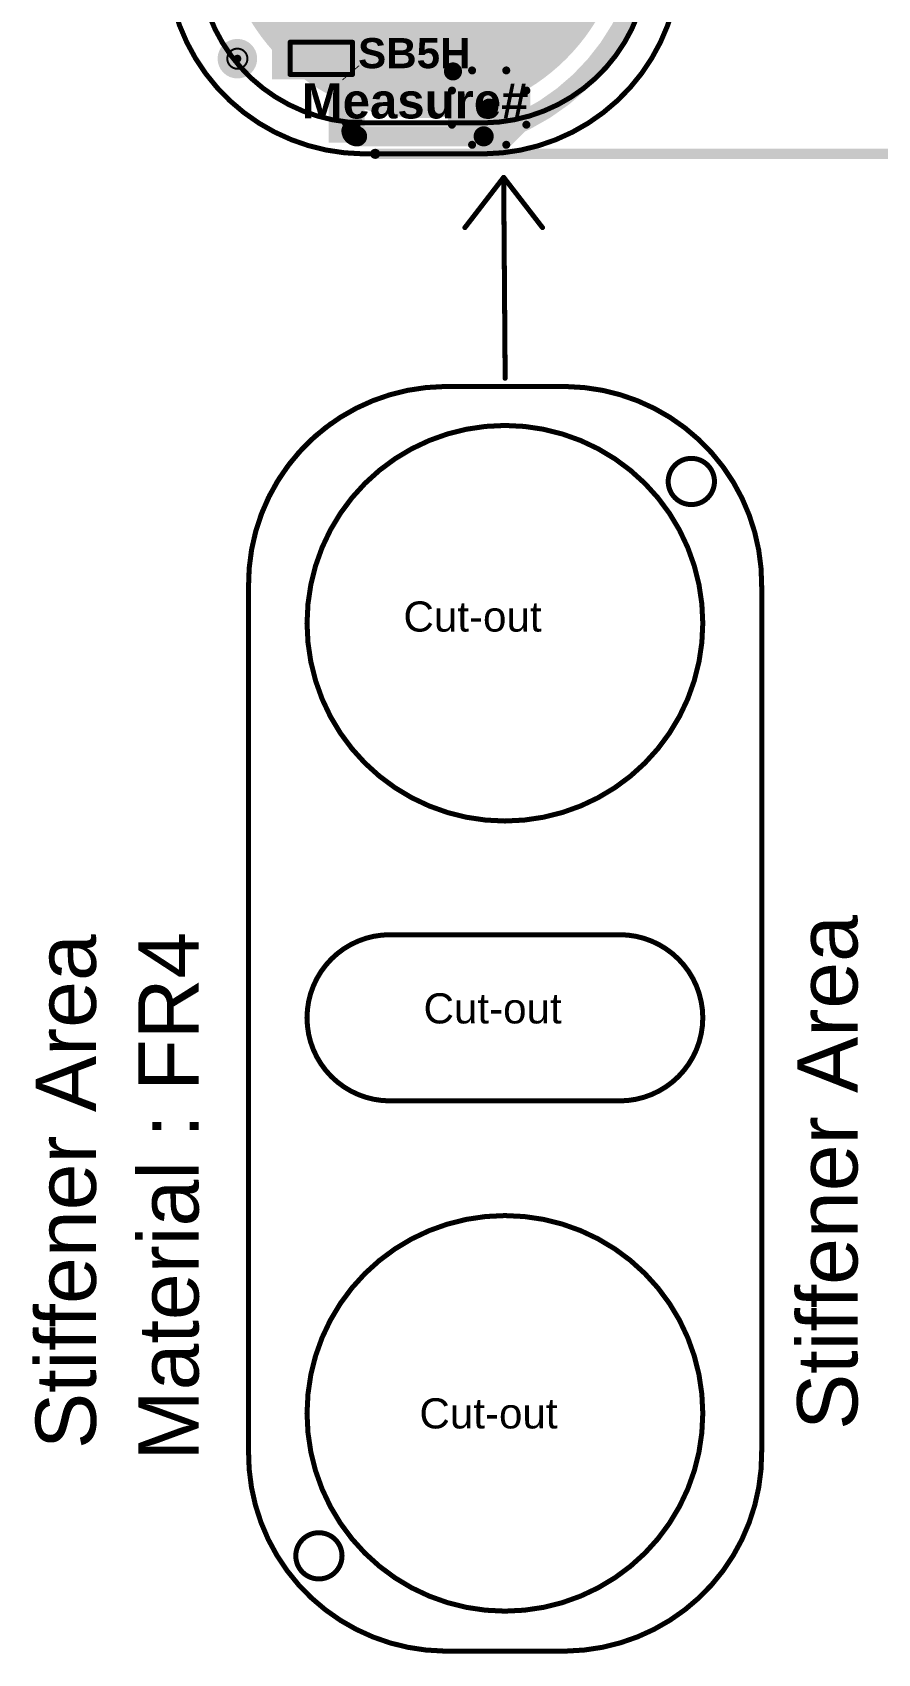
# Model space of a CAD drawing. Header units: inches. Extents: x -3.9 to 9.5, y -7 to 2.6.
# Drawn here: x 3.941 to 4.782, y -6.975 to -5.362 of the extents above; entities that cross this region are included whole.
import ezdxf

# ---------------------------------------------------------------- set-up
doc = ezdxf.new("R2010")
doc.units = ezdxf.units.IN
doc.header["$MEASUREMENT"] = 0
for name, color, linetype in [('Board Outline', 216, 'Continuous'), ('Bottom Layer', 5, 'Continuous'), ('Bottom Overlay', 54, 'Continuous'), ('Bottom Paste', 16, 'Continuous'), ('Bottom Solder', 6, 'Continuous'), ('Dimension', 6, 'Continuous'), ('Drill Drawing', 1, 'Continuous'), ('Fabrication', 76, 'Continuous'), ('Pad Holes', 156, 'Continuous'), ('Top Layer', 1, 'Continuous'), ('Top Overlay', 2, 'Continuous'), ('Top Paste', 8, 'Continuous'), ('Top Solder', 216, 'Continuous'), ('Via Holes', 16, 'Continuous')]:
    doc.layers.add(name, color=color, linetype=linetype)
doc.styles.add('Arial', font='', dxfattribs={"height": 0.2})
doc.styles.add('Arial_Bold', font='', dxfattribs={"height": 0.2})
doc.styles.get('Arial').set_extended_font_data('Arial')
doc.styles.get('Arial_Bold').set_extended_font_data('Arial', bold=True)

# ---------------------------------------------------------------- blocks, each defined once
blk = doc.blocks.new('S______B______0402_69')
at = {"layer": 'Top Layer'}
for points in [[(-0.0275, -0.0125), (-0.0275, 0.0125), (-0.0095, 0.0125), (-0.0095, -0.0125)], [(0.0095, -0.0125), (0.0095, 0.0125), (0.0275, 0.0125), (0.0275, -0.0125)]]:
    blk.add_hatch(color=1, dxfattribs=at).paths.add_polyline_path(points)
at = {"layer": 'Top Paste'}
for points in [[(-0.0275, -0.0125), (-0.0275, 0.0125), (-0.0095, 0.0125), (-0.0095, -0.0125)], [(0.0095, -0.0125), (0.0095, 0.0125), (0.0275, 0.0125), (0.0275, -0.0125)]]:
    blk.add_hatch(color=8, dxfattribs=at).paths.add_polyline_path(points)
at = {"layer": 'Top Solder'}
for points in [[(-0.0297, -0.0147), (-0.0297, 0.0147), (-0.0073, 0.0147), (-0.0073, -0.0147)], [(0.0073, -0.0147), (0.0073, 0.0147), (0.0297, 0.0147), (0.0297, -0.0147)]]:
    blk.add_hatch(color=216, dxfattribs=at).paths.add_polyline_path(points)
at = {"layer": 'Top Overlay'}
for points in [[(-0.031, -0.016, 0.005, 0.005, 0), (-0.031, 0.016, 0.005, 0.005, 0)], [(-0.031, 0.016, 0.005, 0.005, 0), (0.031, 0.016, 0.005, 0.005, 0)], [(0.031, -0.016, 0.005, 0.005, 0), (0.031, 0.016, 0.005, 0.005, 0)], [(-0.031, -0.016, 0.005, 0.005, 0), (0.031, -0.016, 0.005, 0.005, 0)], [(-0.032, -0.017, 0.000127, 0.000127, 0), (0.032, -0.017, 0.000127, 0.000127, 0)]]:
    blk.add_lwpolyline(points, format="xyseb", dxfattribs=at)
for points in [[(-0.0323, 0.016, 0.0025, 0.0025, 1), (-0.0297, 0.016, 0.0025, 0.0025, 1)], [(-0.0323, 0.016, 0.0025, 0.0025, 1), (-0.0297, 0.016, 0.0025, 0.0025, 1)], [(0.0297, 0.016, 0.0025, 0.0025, 1), (0.0323, 0.016, 0.0025, 0.0025, 1)], [(0.0297, 0.016, 0.0025, 0.0025, 1), (0.0323, 0.016, 0.0025, 0.0025, 1)], [(-0.0323, -0.016, 0.0025, 0.0025, 1), (-0.0297, -0.016, 0.0025, 0.0025, 1)], [(-0.0323, -0.016, 0.0025, 0.0025, 1), (-0.0297, -0.016, 0.0025, 0.0025, 1)], [(0.0297, -0.016, 0.0025, 0.0025, 1), (0.0323, -0.016, 0.0025, 0.0025, 1)], [(0.0297, -0.016, 0.0025, 0.0025, 1), (0.0323, -0.016, 0.0025, 0.0025, 1)], [(-0.032, -0.017, 0.0000635, 0.0000635, 1), (-0.032, -0.017, 0.0000635, 0.0000635, 1)], [(0.032, -0.017, 0.0000635, 0.0000635, 1), (0.032, -0.017, 0.0000635, 0.0000635, 1)]]:
    blk.add_lwpolyline(points, format="xyseb", close=True, dxfattribs=at)
blk = doc.blocks.new('T__________188')
at = {"layer": 'Top Layer'}
blk.add_hatch(color=1, dxfattribs=at).paths.add_polyline_path([(0.015, 0.03), (-0.015, 0.03), (-0.03, 0.015), (-0.03, -0.015), (-0.015, -0.03), (0.015, -0.03), (0.03, -0.015), (0.03, 0.015)])
at = {"layer": 'Top Paste'}
blk.add_hatch(color=8, dxfattribs=at).paths.add_polyline_path([(0.015, 0.03), (-0.015, 0.03), (-0.03, 0.015), (-0.03, -0.015), (-0.015, -0.03), (0.015, -0.03), (0.03, -0.015), (0.03, 0.015)])
at = {"layer": 'Top Solder'}
blk.add_hatch(color=216, dxfattribs=at).paths.add_polyline_path([(0.017, 0.034), (-0.017, 0.034), (-0.034, 0.017), (-0.034, -0.017), (-0.017, -0.034), (0.017, -0.034), (0.034, -0.017), (0.034, 0.017)])
at = {"layer": 'Top Overlay'}
for points in [[(-0.017, 0.037, 0.00787, 0.00787, 0), (-0.037, 0.017, 0.00787, 0.00787, 0)], [(0.017, 0.037, 0.00787, 0.00787, 0), (-0.017, 0.037, 0.00787, 0.00787, 0)], [(0.017, 0.037, 0.00787, 0.00787, 0), (-0.017, 0.037, 0.00787, 0.00787, 0)], [(0.037, 0.017, 0.00787, 0.00787, 0), (0.017, 0.037, 0.00787, 0.00787, 0)], [(-0.037, 0.017, 0.00787, 0.00787, 0), (-0.037, -0.017, 0.00787, 0.00787, 0)], [(0.037, 0.017, 0.00787, 0.00787, 0), (0.037, -0.017, 0.00787, 0.00787, 0)], [(-0.017, -0.037, 0.00787, 0.00787, 0), (-0.037, -0.017, 0.00787, 0.00787, 0)], [(0.037, -0.017, 0.00787, 0.00787, 0), (0.017, -0.037, 0.00787, 0.00787, 0)], [(0.017, -0.037, 0.00787, 0.00787, 0), (-0.017, -0.037, 0.00787, 0.00787, 0)], [(0.017, -0.037, 0.00787, 0.00787, 0), (-0.017, -0.037, 0.00787, 0.00787, 0)]]:
    blk.add_lwpolyline(points, format="xyseb", dxfattribs=at)
for points in [[(-0.019, 0.037, 0.00394, 0.00394, 1), (-0.015, 0.037, 0.00394, 0.00394, 1)], [(-0.019, 0.037, 0.00394, 0.00394, 1), (-0.015, 0.037, 0.00394, 0.00394, 1)], [(-0.019, 0.037, 0.00394, 0.00394, 1), (-0.015, 0.037, 0.00394, 0.00394, 1)], [(0.015, 0.037, 0.00394, 0.00394, 1), (0.019, 0.037, 0.00394, 0.00394, 1)], [(0.015, 0.037, 0.00394, 0.00394, 1), (0.019, 0.037, 0.00394, 0.00394, 1)], [(0.015, 0.037, 0.00394, 0.00394, 1), (0.019, 0.037, 0.00394, 0.00394, 1)], [(-0.039, 0.017, 0.00394, 0.00394, 1), (-0.035, 0.017, 0.00394, 0.00394, 1)], [(-0.039, 0.017, 0.00394, 0.00394, 1), (-0.035, 0.017, 0.00394, 0.00394, 1)], [(0.035, 0.017, 0.00394, 0.00394, 1), (0.039, 0.017, 0.00394, 0.00394, 1)], [(0.035, 0.017, 0.00394, 0.00394, 1), (0.039, 0.017, 0.00394, 0.00394, 1)], [(-0.039, -0.017, 0.00394, 0.00394, 1), (-0.035, -0.017, 0.00394, 0.00394, 1)], [(-0.039, -0.017, 0.00394, 0.00394, 1), (-0.035, -0.017, 0.00394, 0.00394, 1)], [(0.035, -0.017, 0.00394, 0.00394, 1), (0.039, -0.017, 0.00394, 0.00394, 1)], [(0.035, -0.017, 0.00394, 0.00394, 1), (0.039, -0.017, 0.00394, 0.00394, 1)], [(-0.019, -0.037, 0.00394, 0.00394, 1), (-0.015, -0.037, 0.00394, 0.00394, 1)], [(-0.019, -0.037, 0.00394, 0.00394, 1), (-0.015, -0.037, 0.00394, 0.00394, 1)], [(-0.019, -0.037, 0.00394, 0.00394, 1), (-0.015, -0.037, 0.00394, 0.00394, 1)], [(0.015, -0.037, 0.00394, 0.00394, 1), (0.019, -0.037, 0.00394, 0.00394, 1)], [(0.015, -0.037, 0.00394, 0.00394, 1), (0.019, -0.037, 0.00394, 0.00394, 1)], [(0.015, -0.037, 0.00394, 0.00394, 1), (0.019, -0.037, 0.00394, 0.00394, 1)]]:
    blk.add_lwpolyline(points, format="xyseb", close=True, dxfattribs=at)
blk = doc.blocks.new('_EMG________B_195')
at = {"layer": 'Bottom Layer'}
h = blk.add_hatch(color=5, dxfattribs=at)
edge = h.paths.add_edge_path()
edge.add_arc((0, 0.3932), 0.1969, 0, 360)
h = blk.add_hatch(color=5, dxfattribs=at)
edge = h.paths.add_edge_path()
edge.add_arc((-0.1142, 0.0005), 0.0827, 90, 270)
edge.add_line((-0.1142, -0.0822), (0.1142, -0.0822))
edge.add_arc((0.1142, 0.0005), 0.0827, 270, 450)
edge.add_line((0.1142, 0.0832), (-0.1142, 0.0832))
h = blk.add_hatch(color=5, dxfattribs=at)
edge = h.paths.add_edge_path()
edge.add_arc((0, -0.3932), 0.1969, 0, 360)
at = {"layer": 'Bottom Paste'}
h = blk.add_hatch(color=16, dxfattribs=at)
edge = h.paths.add_edge_path()
edge.add_arc((0, 0.3932), 0.1969, 0, 360)
h = blk.add_hatch(color=16, dxfattribs=at)
edge = h.paths.add_edge_path()
edge.add_arc((-0.1142, 0.0005), 0.0827, 90, 270)
edge.add_line((-0.1142, -0.0822), (0.1142, -0.0822))
edge.add_arc((0.1142, 0.0005), 0.0827, 270, 450)
edge.add_line((0.1142, 0.0832), (-0.1142, 0.0832))
h = blk.add_hatch(color=16, dxfattribs=at)
edge = h.paths.add_edge_path()
edge.add_arc((0, -0.3932), 0.1969, 0, 360)
at = {"layer": 'Bottom Solder'}
h = blk.add_hatch(color=6, dxfattribs=at)
edge = h.paths.add_edge_path()
edge.add_arc((0, 0.3932), 0.2009, 0, 360)
h = blk.add_hatch(color=6, dxfattribs=at)
edge = h.paths.add_edge_path()
edge.add_arc((-0.1142, 0.0005), 0.0867, 90, 270)
edge.add_line((-0.1142, -0.0862), (0.1142, -0.0862))
edge.add_arc((0.1142, 0.0005), 0.0867, 270, 450)
edge.add_line((0.1142, 0.0872), (-0.1142, 0.0872))
h = blk.add_hatch(color=6, dxfattribs=at)
edge = h.paths.add_edge_path()
edge.add_arc((0, -0.3932), 0.2009, 0, 360)
at = {"layer": 'Bottom Overlay'}
for points in [[(-0.2237, 0.4317, 0.005, 0.005, -0.414214), (-0.0603, 0.5989, 0.005, 0.005, 0)], [(-0.0603, 0.5989, 0.005, 0.005, 0), (0.0603, 0.5989, 0.005, 0.005, 0)], [(0.0603, 0.5989, 0.005, 0.005, -0.414214), (0.2238, 0.4317, 0.005, 0.005, 0)], [(-0.2237, -0.4317, 0.005, 0.005, 0), (-0.2237, 0.4317, 0.005, 0.005, 0)], [(0.2238, -0.4317, 0.005, 0.005, 0), (0.2238, 0.4317, 0.005, 0.005, 0)], [(-0.0603, -0.5989, 0.005, 0.005, -0.414214), (-0.2237, -0.4317, 0.005, 0.005, 0)], [(0.2238, -0.4317, 0.005, 0.005, -0.414214), (0.0603, -0.5989, 0.005, 0.005, 0)], [(-0.0603, -0.5989, 0.005, 0.005, 0), (0.0603, -0.5989, 0.005, 0.005, 0)]]:
    blk.add_lwpolyline(points, format="xyseb", dxfattribs=at)
for points in [[(-0.0615, 0.5989, 0.0025, 0.0025, 1), (-0.059, 0.5989, 0.0025, 0.0025, 1)], [(-0.0615, 0.5989, 0.0025, 0.0025, 1), (-0.059, 0.5989, 0.0025, 0.0025, 1)], [(0.059, 0.5989, 0.0025, 0.0025, 1), (0.0615, 0.5989, 0.0025, 0.0025, 1)], [(0.059, 0.5989, 0.0025, 0.0025, 1), (0.0615, 0.5989, 0.0025, 0.0025, 1)], [(-0.225, 0.4317, 0.0025, 0.0025, 1), (-0.2225, 0.4317, 0.0025, 0.0025, 1)], [(-0.225, 0.4317, 0.0025, 0.0025, 1), (-0.2225, 0.4317, 0.0025, 0.0025, 1)], [(0.2225, 0.4317, 0.0025, 0.0025, 1), (0.225, 0.4317, 0.0025, 0.0025, 1)], [(0.2225, 0.4317, 0.0025, 0.0025, 1), (0.225, 0.4317, 0.0025, 0.0025, 1)], [(-0.225, -0.4317, 0.0025, 0.0025, 1), (-0.2225, -0.4317, 0.0025, 0.0025, 1)], [(-0.225, -0.4317, 0.0025, 0.0025, 1), (-0.2225, -0.4317, 0.0025, 0.0025, 1)], [(0.2225, -0.4317, 0.0025, 0.0025, 1), (0.225, -0.4317, 0.0025, 0.0025, 1)], [(0.2225, -0.4317, 0.0025, 0.0025, 1), (0.225, -0.4317, 0.0025, 0.0025, 1)], [(-0.0615, -0.5989, 0.0025, 0.0025, 1), (-0.059, -0.5989, 0.0025, 0.0025, 1)], [(-0.0615, -0.5989, 0.0025, 0.0025, 1), (-0.059, -0.5989, 0.0025, 0.0025, 1)], [(0.059, -0.5989, 0.0025, 0.0025, 1), (0.0615, -0.5989, 0.0025, 0.0025, 1)], [(0.059, -0.5989, 0.0025, 0.0025, 1), (0.0615, -0.5989, 0.0025, 0.0025, 1)]]:
    blk.add_lwpolyline(points, format="xyseb", close=True, dxfattribs=at)

msp = doc.modelspace()

# ---------------------------------------------------------------- hatches: boundary and pattern name
at = {"layer": 'Bottom Layer'}
h = msp.add_hatch(color=5, dxfattribs=at)
edge = h.paths.add_edge_path()
edge.add_arc((4.2585, -5.4598), 0.0118, 0, 360)
at = {"layer": 'Bottom Solder'}
h = msp.add_hatch(color=6, dxfattribs=at)
edge = h.paths.add_edge_path()
edge.add_arc((4.145, -5.3881), 0.004, 0, 360)
at = {"layer": 'Pad Holes'}
h = msp.add_hatch(color=7, dxfattribs=at)
edge = h.paths.add_edge_path()
edge.add_arc((4.145, -5.3881), 0.0197, 0, 360)
at = {"layer": 'Top Layer'}
for points in [[(4.1795, -5.4088), (4.2195, -5.4088), (4.2195, -5.2778), (4.1795, -5.2778)], [(4.2358, -5.3738), (4.2358, -5.4718), (4.2715, -5.4718), (4.2715, -5.3738)]]:
    msp.add_hatch(color=1, dxfattribs=at).paths.add_polyline_path(points)
h = msp.add_hatch(color=1, dxfattribs=at)
edge = h.paths.add_edge_path()
edge.add_arc((4.2585, -5.4598), 0.0118, 0, 360)
at = {"layer": 'Top Solder'}
h = msp.add_hatch(color=216, dxfattribs=at)
edge = h.paths.add_edge_path()
edge.add_arc((4.145, -5.3881), 0.004, 0, 360)
at = {"layer": 'Via Holes'}
h = msp.add_hatch(color=7, dxfattribs=at)
edge = h.paths.add_edge_path()
edge.add_arc((4.2585, -5.4598), 0.00591, 0, 360)

# ---------------------------------------------------------------- linework, layer by layer
at = {"layer": 'Board Outline'}
for points in [[(4.2696, -5.4828, 0.005, 0.005, -0.414214), (4.075, -5.2838, 0.005, 0.005, 0)], [(4.5855, -5.2838, 0.005, 0.005, -0.414214), (4.3908, -5.4828, 0.005, 0.005, 0)], [(4.2696, -5.4828, 0.005, 0.005, 0), (4.3908, -5.4828, 0.005, 0.005, 0)]]:
    msp.add_lwpolyline(points, format="xyseb", dxfattribs=at)
for points in [[(4.2683, -5.4828, 0.0025, 0.0025, 1), (4.2708, -5.4828, 0.0025, 0.0025, 1)], [(4.2683, -5.4828, 0.0025, 0.0025, 1), (4.2708, -5.4828, 0.0025, 0.0025, 1)], [(4.3896, -5.4828, 0.0025, 0.0025, 1), (4.3921, -5.4828, 0.0025, 0.0025, 1)], [(4.3896, -5.4828, 0.0025, 0.0025, 1), (4.3921, -5.4828, 0.0025, 0.0025, 1)]]:
    msp.add_lwpolyline(points, format="xyseb", close=True, dxfattribs=at)
at = {"layer": 'Bottom Layer'}
for points in [[(4.1585, -5.0993, 0.02, 0.02, -1.34747), (4.39, -5.4654, 0.02, 0.02, 0)], [(4.2641, -5.4654, 0.02, 0.02, -0.414214), (4.2585, -5.4598, 0.02, 0.02, 0)], [(4.2641, -5.4654, 0.02, 0.02, 0), (4.39, -5.4654, 0.02, 0.02, 0)]]:
    msp.add_lwpolyline(points, format="xyseb", dxfattribs=at)
for points in [[(4.2535, -5.4598, 0.01, 0.01, 1), (4.2635, -5.4598, 0.01, 0.01, 1)], [(4.2591, -5.4654, 0.01, 0.01, 1), (4.2691, -5.4654, 0.01, 0.01, 1)], [(4.2591, -5.4654, 0.01, 0.01, 1), (4.2691, -5.4654, 0.01, 0.01, 1)], [(4.385, -5.4654, 0.01, 0.01, 1), (4.395, -5.4654, 0.01, 0.01, 1)], [(4.385, -5.4654, 0.01, 0.01, 1), (4.395, -5.4654, 0.01, 0.01, 1)]]:
    msp.add_lwpolyline(points, format="xyseb", close=True, dxfattribs=at)
at = {"layer": 'Dimension'}
msp.add_lwpolyline([(4.2821, -5.4828, 0.01, 0.01, 0), (5.8, -5.4828, 0.01, 0.01, 0)], format="xyseb", dxfattribs=at)
msp.add_lwpolyline([(4.2796, -5.4828, 0.005, 0.005, 1), (4.2846, -5.4828, 0.005, 0.005, 1)], format="xyseb", close=True, dxfattribs=at)
at = {"layer": 'Drill Drawing'}
for points in [[(4.155, -5.3881, 0.002, 0.002, 1), (4.135, -5.3881, 0.002, 0.002, 1)], [(4.1345, -5.3881, 0.001, 0.001, 1), (4.1355, -5.3881, 0.001, 0.001, 1)], [(4.1545, -5.3881, 0.001, 0.001, 1), (4.1555, -5.3881, 0.001, 0.001, 1)], [(4.248, -5.4498, 0.001, 0.001, 1), (4.249, -5.4498, 0.001, 0.001, 1)], [(4.248, -5.4498, 0.001, 0.001, 1), (4.249, -5.4498, 0.001, 0.001, 1)], [(4.268, -5.4498, 0.001, 0.001, 1), (4.269, -5.4498, 0.001, 0.001, 1)], [(4.268, -5.4498, 0.001, 0.001, 1), (4.269, -5.4498, 0.001, 0.001, 1)], [(4.258, -5.4698, 0.001, 0.001, 1), (4.259, -5.4698, 0.001, 0.001, 1)], [(4.258, -5.4698, 0.001, 0.001, 1), (4.259, -5.4698, 0.001, 0.001, 1)]]:
    msp.add_lwpolyline(points, format="xyseb", close=True, dxfattribs=at)
for points in [[(4.2485, -5.4498, 0.002, 0.002, 0), (4.2685, -5.4498, 0.002, 0.002, 0)], [(4.2485, -5.4498, 0.002, 0.002, 0), (4.2585, -5.4698, 0.002, 0.002, 0)], [(4.2585, -5.4698, 0.002, 0.002, 0), (4.2685, -5.4498, 0.002, 0.002, 0)]]:
    msp.add_lwpolyline(points, format="xyseb", dxfattribs=at)
at = {"layer": 'Fabrication'}
for points in [[(4.3714, -5.5562, 0.005, 0.005, 0), (4.4099, -5.5062, 0.005, 0.005, 0)], [(4.4099, -5.5062, 0.005, 0.005, 0), (4.4485, -5.5562, 0.005, 0.005, 0)], [(4.4099, -5.5062, 0.005, 0.005, 0), (4.4114, -5.7062, 0.005, 0.005, 0)], [(4.1561, -5.9135, 0.005, 0.005, -0.414214), (4.3507, -5.7144, 0.005, 0.005, 0)], [(4.3507, -5.7144, 0.005, 0.005, 0), (4.472, -5.7144, 0.005, 0.005, 0)], [(4.472, -5.7144, 0.005, 0.005, -0.414214), (4.6666, -5.9135, 0.005, 0.005, 0)], [(4.1561, -5.9135, 0.005, 0.005, -0.244175), (4.2379, -5.7515, 0.005, 0.005, 0)], [(4.1561, -6.7739, 0.005, 0.005, 0), (4.1561, -5.9135, 0.005, 0.005, 0)], [(4.6666, -5.9135, 0.005, 0.005, 0), (4.6666, -6.7739, 0.005, 0.005, 0)], [(4.2385, -6.2842, 0.005, 0.005, -0.198912), (4.2969, -6.26, 0.005, 0.005, 0)], [(4.2969, -6.26, 0.005, 0.005, 0), (4.5253, -6.26, 0.005, 0.005, 0)], [(4.5253, -6.26, 0.005, 0.005, -0.198912), (4.5837, -6.2842, 0.005, 0.005, 0)], [(4.2143, -6.3427, 0.005, 0.005, -0.198912), (4.2385, -6.2842, 0.005, 0.005, 0)], [(4.5837, -6.2842, 0.005, 0.005, -0.198912), (4.608, -6.3427, 0.005, 0.005, 0)], [(4.2385, -6.4012, 0.005, 0.005, -0.198912), (4.2143, -6.3427, 0.005, 0.005, 0)], [(4.608, -6.3427, 0.005, 0.005, -0.198912), (4.5837, -6.4012, 0.005, 0.005, 0)], [(4.2969, -6.4254, 0.005, 0.005, -0.198912), (4.2385, -6.4012, 0.005, 0.005, 0)], [(4.5837, -6.4012, 0.005, 0.005, -0.198912), (4.5253, -6.4254, 0.005, 0.005, 0)], [(4.2969, -6.4254, 0.005, 0.005, 0), (4.5253, -6.4254, 0.005, 0.005, 0)], [(4.3507, -6.973, 0.005, 0.005, -0.414214), (4.1561, -6.7739, 0.005, 0.005, 0)], [(4.6666, -6.7739, 0.005, 0.005, -0.414214), (4.472, -6.973, 0.005, 0.005, 0)], [(4.3507, -6.973, 0.005, 0.005, 0), (4.472, -6.973, 0.005, 0.005, 0)]]:
    msp.add_lwpolyline(points, format="xyseb", dxfattribs=at)
for points in [[(4.4087, -5.5062, 0.0025, 0.0025, 1), (4.4112, -5.5062, 0.0025, 0.0025, 1)], [(4.4087, -5.5062, 0.0025, 0.0025, 1), (4.4112, -5.5062, 0.0025, 0.0025, 1)], [(4.4087, -5.5062, 0.0025, 0.0025, 1), (4.4112, -5.5062, 0.0025, 0.0025, 1)], [(4.3701, -5.5562, 0.0025, 0.0025, 1), (4.3726, -5.5562, 0.0025, 0.0025, 1)], [(4.4473, -5.5562, 0.0025, 0.0025, 1), (4.4498, -5.5562, 0.0025, 0.0025, 1)], [(4.4101, -5.7062, 0.0025, 0.0025, 1), (4.4126, -5.7062, 0.0025, 0.0025, 1)], [(4.3495, -5.7144, 0.0025, 0.0025, 1), (4.352, -5.7144, 0.0025, 0.0025, 1)], [(4.3495, -5.7144, 0.0025, 0.0025, 1), (4.352, -5.7144, 0.0025, 0.0025, 1)], [(4.4707, -5.7144, 0.0025, 0.0025, 1), (4.4732, -5.7144, 0.0025, 0.0025, 1)], [(4.4707, -5.7144, 0.0025, 0.0025, 1), (4.4732, -5.7144, 0.0025, 0.0025, 1)], [(4.608, -5.95, 0.005, 0.005, 1), (4.2143, -5.95, 0.005, 0.005, 1)], [(4.2367, -5.7515, 0.0025, 0.0025, 1), (4.2392, -5.7515, 0.0025, 0.0025, 1)], [(4.6196, -5.8089, 0.005, 0.005, 1), (4.5736, -5.8089, 0.005, 0.005, 1)], [(4.5723, -5.8089, 0.0025, 0.0025, 1), (4.5748, -5.8089, 0.0025, 0.0025, 1)], [(4.6183, -5.8089, 0.0025, 0.0025, 1), (4.6208, -5.8089, 0.0025, 0.0025, 1)], [(4.1549, -5.9135, 0.0025, 0.0025, 1), (4.1574, -5.9135, 0.0025, 0.0025, 1)], [(4.1549, -5.9135, 0.0025, 0.0025, 1), (4.1574, -5.9135, 0.0025, 0.0025, 1)], [(4.1549, -5.9135, 0.0025, 0.0025, 1), (4.1574, -5.9135, 0.0025, 0.0025, 1)], [(4.6653, -5.9135, 0.0025, 0.0025, 1), (4.6678, -5.9135, 0.0025, 0.0025, 1)], [(4.6653, -5.9135, 0.0025, 0.0025, 1), (4.6678, -5.9135, 0.0025, 0.0025, 1)], [(4.213, -5.95, 0.0025, 0.0025, 1), (4.2155, -5.95, 0.0025, 0.0025, 1)], [(4.6067, -5.95, 0.0025, 0.0025, 1), (4.6092, -5.95, 0.0025, 0.0025, 1)], [(4.2957, -6.26, 0.0025, 0.0025, 1), (4.2982, -6.26, 0.0025, 0.0025, 1)], [(4.2957, -6.26, 0.0025, 0.0025, 1), (4.2982, -6.26, 0.0025, 0.0025, 1)], [(4.524, -6.26, 0.0025, 0.0025, 1), (4.5265, -6.26, 0.0025, 0.0025, 1)], [(4.524, -6.26, 0.0025, 0.0025, 1), (4.5265, -6.26, 0.0025, 0.0025, 1)], [(4.2372, -6.2842, 0.0025, 0.0025, 1), (4.2397, -6.2842, 0.0025, 0.0025, 1)], [(4.2372, -6.2842, 0.0025, 0.0025, 1), (4.2397, -6.2842, 0.0025, 0.0025, 1)], [(4.5825, -6.2842, 0.0025, 0.0025, 1), (4.585, -6.2842, 0.0025, 0.0025, 1)], [(4.5825, -6.2842, 0.0025, 0.0025, 1), (4.585, -6.2842, 0.0025, 0.0025, 1)], [(4.213, -6.3427, 0.0025, 0.0025, 1), (4.2155, -6.3427, 0.0025, 0.0025, 1)], [(4.213, -6.3427, 0.0025, 0.0025, 1), (4.2155, -6.3427, 0.0025, 0.0025, 1)], [(4.6067, -6.3427, 0.0025, 0.0025, 1), (4.6092, -6.3427, 0.0025, 0.0025, 1)], [(4.6067, -6.3427, 0.0025, 0.0025, 1), (4.6092, -6.3427, 0.0025, 0.0025, 1)], [(4.2372, -6.4012, 0.0025, 0.0025, 1), (4.2397, -6.4012, 0.0025, 0.0025, 1)], [(4.2372, -6.4012, 0.0025, 0.0025, 1), (4.2397, -6.4012, 0.0025, 0.0025, 1)], [(4.5825, -6.4012, 0.0025, 0.0025, 1), (4.585, -6.4012, 0.0025, 0.0025, 1)], [(4.5825, -6.4012, 0.0025, 0.0025, 1), (4.585, -6.4012, 0.0025, 0.0025, 1)], [(4.2957, -6.4254, 0.0025, 0.0025, 1), (4.2982, -6.4254, 0.0025, 0.0025, 1)], [(4.2957, -6.4254, 0.0025, 0.0025, 1), (4.2982, -6.4254, 0.0025, 0.0025, 1)], [(4.524, -6.4254, 0.0025, 0.0025, 1), (4.5265, -6.4254, 0.0025, 0.0025, 1)], [(4.524, -6.4254, 0.0025, 0.0025, 1), (4.5265, -6.4254, 0.0025, 0.0025, 1)], [(4.608, -6.7364, 0.005, 0.005, 1), (4.2143, -6.7364, 0.005, 0.005, 1)], [(4.213, -6.7364, 0.0025, 0.0025, 1), (4.2155, -6.7364, 0.0025, 0.0025, 1)], [(4.6067, -6.7364, 0.0025, 0.0025, 1), (4.6092, -6.7364, 0.0025, 0.0025, 1)], [(4.1549, -6.7739, 0.0025, 0.0025, 1), (4.1574, -6.7739, 0.0025, 0.0025, 1)], [(4.1549, -6.7739, 0.0025, 0.0025, 1), (4.1574, -6.7739, 0.0025, 0.0025, 1)], [(4.6653, -6.7739, 0.0025, 0.0025, 1), (4.6678, -6.7739, 0.0025, 0.0025, 1)], [(4.6653, -6.7739, 0.0025, 0.0025, 1), (4.6678, -6.7739, 0.0025, 0.0025, 1)], [(4.2491, -6.8782, 0.005, 0.005, 1), (4.2031, -6.8782, 0.005, 0.005, 1)], [(4.2019, -6.8782, 0.0025, 0.0025, 1), (4.2044, -6.8782, 0.0025, 0.0025, 1)], [(4.2479, -6.8782, 0.0025, 0.0025, 1), (4.2504, -6.8782, 0.0025, 0.0025, 1)], [(4.3495, -6.973, 0.0025, 0.0025, 1), (4.352, -6.973, 0.0025, 0.0025, 1)], [(4.3495, -6.973, 0.0025, 0.0025, 1), (4.352, -6.973, 0.0025, 0.0025, 1)], [(4.4707, -6.973, 0.0025, 0.0025, 1), (4.4732, -6.973, 0.0025, 0.0025, 1)], [(4.4707, -6.973, 0.0025, 0.0025, 1), (4.4732, -6.973, 0.0025, 0.0025, 1)]]:
    msp.add_lwpolyline(points, format="xyseb", close=True, dxfattribs=at)
at = {"layer": 'Top Layer'}
for points in [[(4.3595, -5.4008, 0.018, 0.018, 0), (4.3595, -5.1818, 0.018, 0.018, 0)], [(4.2581, -5.4595, 0.025, 0.025, 0), (4.2581, -5.4025, 0.025, 0.025, 0)], [(4.2575, -5.4018, 0.022, 0.022, 0), (4.2581, -5.4025, 0.022, 0.022, 0)], [(4.3595, -5.4008, 0.018, 0.018, 0), (4.3955, -5.4368, 0.018, 0.018, 0)], [(4.2581, -5.4595, 0.022, 0.022, 0), (4.2585, -5.4598, 0.022, 0.022, 0)]]:
    msp.add_lwpolyline(points, format="xyseb", dxfattribs=at)
for points in [[(4.2519, -5.4025, 0.0125, 0.0125, 1), (4.2644, -5.4025, 0.0125, 0.0125, 1)], [(4.252, -5.4018, 0.011, 0.011, 1), (4.263, -5.4018, 0.011, 0.011, 1)], [(4.2526, -5.4025, 0.011, 0.011, 1), (4.2636, -5.4025, 0.011, 0.011, 1)], [(4.355, -5.4008, 0.009, 0.009, 1), (4.364, -5.4008, 0.009, 0.009, 1)], [(4.355, -5.4008, 0.009, 0.009, 1), (4.364, -5.4008, 0.009, 0.009, 1)], [(4.391, -5.4368, 0.009, 0.009, 1), (4.4, -5.4368, 0.009, 0.009, 1)], [(4.2519, -5.4595, 0.0125, 0.0125, 1), (4.2644, -5.4595, 0.0125, 0.0125, 1)], [(4.2526, -5.4595, 0.011, 0.011, 1), (4.2636, -5.4595, 0.011, 0.011, 1)], [(4.253, -5.4598, 0.011, 0.011, 1), (4.264, -5.4598, 0.011, 0.011, 1)]]:
    msp.add_lwpolyline(points, format="xyseb", close=True, dxfattribs=at)

# ---------------------------------------------------------------- block references
for name, p in [('_EMG________B_195', (4.33, -4.8531)), ('S______B______0402_69', (4.2285, -5.3878))]:
    msp.add_blockref(name, p)
at = {"rotation": 180}
msp.add_blockref('T__________188', (4.3955, -5.4368), dxfattribs=at)

# ---------------------------------------------------------------- texts
at = {"layer": 'Fabrication', "style": 'Arial'}
for p in [(4.3102, -5.9583), (4.3302, -6.3483), (4.3261, -6.7514)]:
    msp.add_text('Cut-out', height=0.03, dxfattribs=at).set_placement(p)
for s, p in [('Stiffener Area', (4.7619, -6.7529)), ('Stiffener Area', (4.0043, -6.7719)), ('Material : FR4', (4.1065, -6.7833))]:
    msp.add_text(s, height=0.06, rotation=90, dxfattribs=at).set_placement(p)
at = {"layer": 'Top Overlay', "style": 'Arial_Bold'}
msp.add_text('SB5H', height=0.03, dxfattribs=at).set_placement((4.2651, -5.3976))
msp.add_text('Measure#', height=0.035, rotation=360, dxfattribs=at).set_placement((4.209, -5.4476))

doc.saveas('drawing.dxf')
